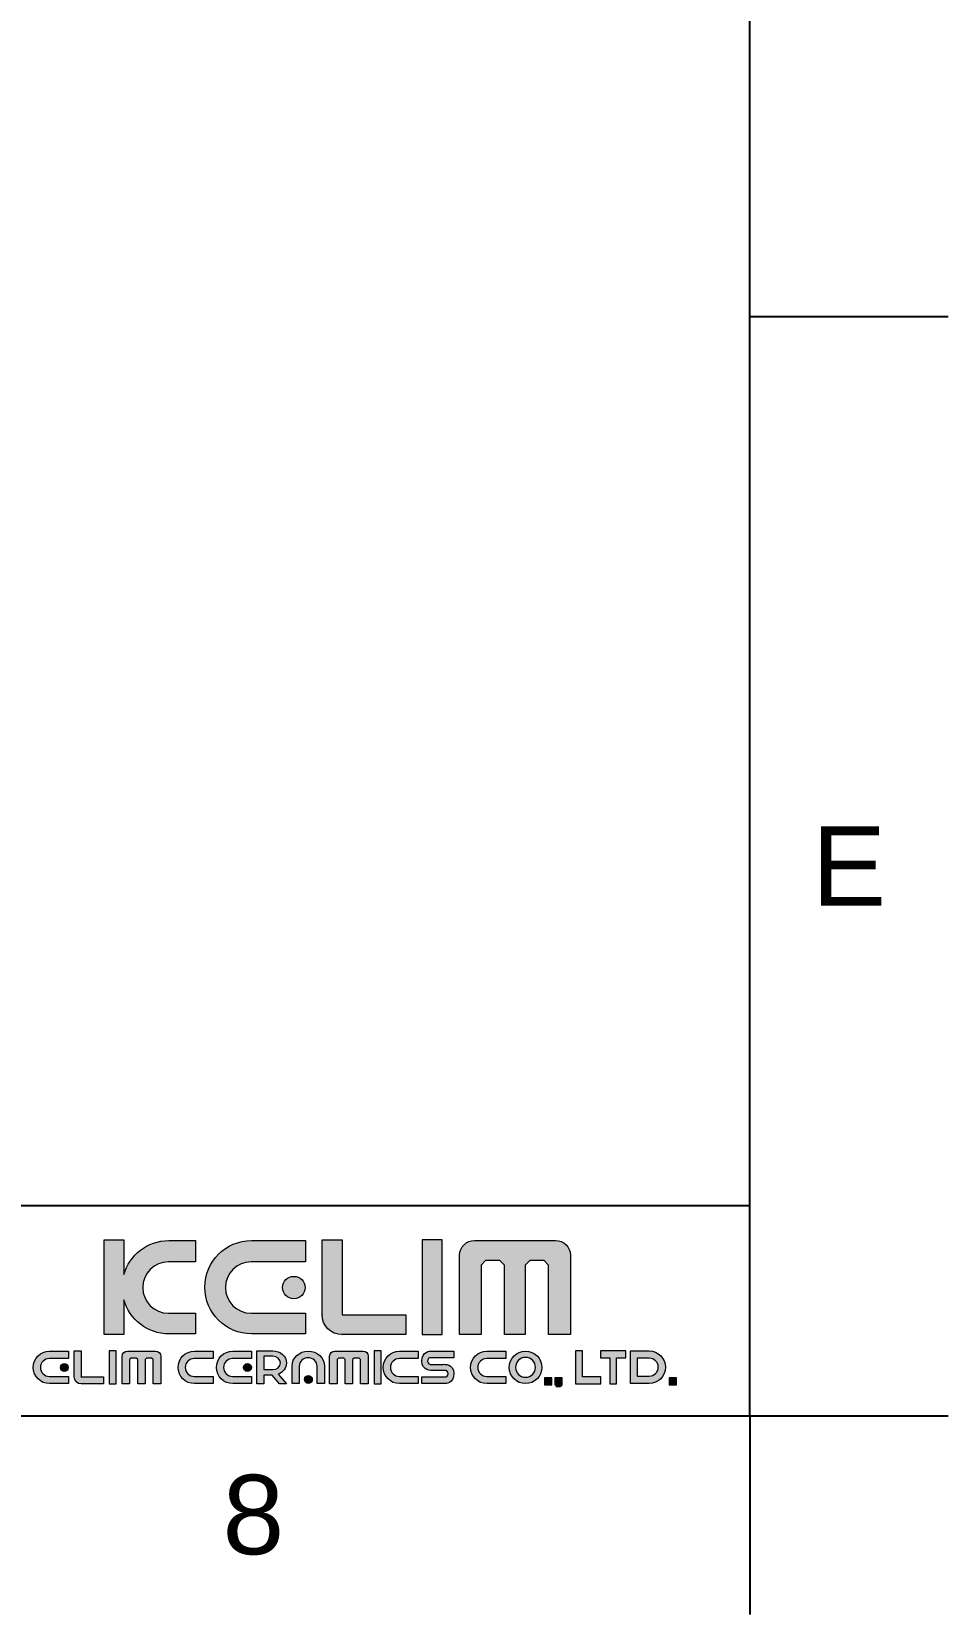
# Model space of a CAD drawing. Header units: millimetres. Extents: x 1475 to 2069, y -494 to -74.
# Drawn here: x 2003.3 to 2068.5, y -494.2 to -381.5 of the extents above; entities that cross this region are included whole.
import ezdxf

# ---------------------------------------------------------------- set-up
doc = ezdxf.new("R2010")
doc.units = ezdxf.units.MM
doc.header["$LTSCALE"] = 0.1
doc.layers.add('FORM', color=7, linetype='Continuous')
doc.layers.add('TEXT', color=2, linetype='Continuous')
doc.styles.get("Standard").update_dxf_attribs({"font": 'arial_0.ttf'})

msp = doc.modelspace()

# ---------------------------------------------------------------- hatches: boundary and pattern name
at = {"layer": 'TEXT'}
h = msp.add_hatch(color=2, dxfattribs=at)
h.dxf.hatch_style = 2
edge = h.paths.add_edge_path()
edge.add_spline(control_points=[(2014.9252, -472.7876), (2014.9252, -472.7876), (2012.9958, -472.7876), (2012.9958, -472.7876), (2011.9812, -472.7876), (2011.1642, -471.97), (2011.1642, -470.9585), (2011.1642, -469.9428), (2011.9812, -469.1254), (2012.9958, -469.1254), (2012.9958, -469.1254), (2014.9252, -469.1254), (2014.9252, -469.1254), (2014.9252, -469.1254), (2014.9252, -467.6118), (2014.9252, -467.6118), (2014.9252, -467.6118), (2013.0184, -467.6118), (2013.0184, -467.6118), (2011.492, -467.6118), (2010.2112, -468.6343), (2009.8203, -470.0337), (2009.8203, -470.0337), (2009.8203, -467.5642), (2009.8203, -467.5642), (2009.8203, -467.5642), (2008.4088, -467.5642), (2008.4088, -467.5642), (2008.4088, -467.5642), (2008.4088, -474.3019), (2008.4088, -474.3019), (2008.4088, -474.3019), (2009.8203, -474.3019), (2009.8203, -474.3019), (2009.8203, -474.3019), (2009.8203, -471.8301), (2009.8203, -471.8301), (2010.2112, -473.2283), (2011.492, -474.255), (2013.0184, -474.255), (2013.0184, -474.255), (2014.9252, -474.255), (2014.9252, -474.255), (2014.9252, -474.255), (2014.9252, -472.7876), (2014.9252, -472.7876)], knot_values=[0, 0, 0, 0, 1, 1, 1, 2, 2, 2, 3, 3, 3, 4, 4, 4, 5, 5, 5, 6, 6, 6, 7, 7, 7, 8, 8, 8, 9, 9, 9, 10, 10, 10, 11, 11, 11, 12, 12, 12, 13, 13, 13, 14, 14, 14, 15, 15, 15, 15], degree=3, periodic=0)
h = msp.add_hatch(color=256, dxfattribs=at)
h.dxf.hatch_style = 2
edge = h.paths.add_edge_path()
edge.add_spline(control_points=[(2018.9079, -474.255), (2018.9079, -474.255), (2022.7481, -474.255), (2022.7481, -474.255), (2022.7481, -474.255), (2022.7481, -472.7876), (2022.7481, -472.7876), (2022.7481, -472.7876), (2018.8837, -472.7876), (2018.8837, -472.7876), (2017.8708, -472.7876), (2017.0533, -471.97), (2017.0533, -470.9585), (2017.0533, -469.9428), (2017.8704, -469.1254), (2018.8837, -469.1254), (2018.8837, -469.1254), (2022.7481, -469.1254), (2022.7481, -469.1254), (2022.7481, -469.1254), (2022.7481, -467.6118), (2022.7481, -467.6118), (2022.7481, -467.6118), (2018.9079, -467.6118), (2018.9079, -467.6118), (2017.0715, -467.6118), (2015.5864, -469.0943), (2015.5864, -470.9326), (2015.5864, -472.7665), (2017.0715, -474.255), (2018.9079, -474.255)], knot_values=[0, 0, 0, 0, 1, 1, 1, 2, 2, 2, 3, 3, 3, 4, 4, 4, 5, 5, 5, 6, 6, 6, 7, 7, 7, 8, 8, 8, 9, 9, 9, 10, 10, 10, 10], degree=3, periodic=0)
h = msp.add_hatch(color=2, dxfattribs=at)
h.dxf.hatch_style = 2
edge = h.paths.add_edge_path()
edge.add_spline(control_points=[(2025.352, -474.3064), (2025.352, -474.3064), (2029.8916, -474.3064), (2029.8916, -474.3064), (2029.8916, -474.3064), (2029.8916, -472.8927), (2029.8916, -472.8927), (2029.8916, -472.8927), (2025.3622, -472.8927), (2025.3622, -472.8927), (2025.3622, -472.8927), (2025.3569, -472.9078), (2025.3569, -472.9078), (2025.3569, -472.9078), (2025.3569, -467.5642), (2025.3569, -467.5642), (2025.3569, -467.5642), (2023.9423, -467.5642), (2023.9423, -467.5642), (2023.9423, -467.5642), (2023.9423, -472.8927), (2023.9423, -472.8927), (2023.9423, -472.8927), (2023.9376, -472.8875), (2023.9376, -472.8875), (2023.9376, -473.6725), (2024.574, -474.3124), (2025.3622, -474.3124), (2025.3622, -474.3124), (2025.352, -474.3064), (2025.352, -474.3064)], knot_values=[0, 0, 0, 0, 1, 1, 1, 2, 2, 2, 3, 3, 3, 4, 4, 4, 5, 5, 5, 6, 6, 6, 7, 7, 7, 8, 8, 8, 9, 9, 9, 10, 10, 10, 10], degree=3, periodic=0)
h = msp.add_hatch(color=2, dxfattribs=at)
h.dxf.hatch_style = 2
h.paths.add_polyline_path([(2032.4817, -467.5642), (2031.0687, -467.5642), (2031.0687, -474.3019), (2032.4817, -474.3019)])
h = msp.add_hatch(color=2, dxfattribs=at)
h.dxf.hatch_style = 2
edge = h.paths.add_edge_path()
edge.add_spline(control_points=[(2040.5558, -467.5961), (2040.5558, -467.5961), (2034.8032, -467.5961), (2034.8032, -467.5961), (2034.2114, -467.5961), (2033.7323, -468.0721), (2033.7323, -468.6592), (2033.7323, -468.6592), (2033.7323, -474.2914), (2033.7323, -474.2914), (2033.7323, -474.2914), (2035.2608, -474.2914), (2035.2608, -474.2914), (2035.2608, -474.2914), (2035.2608, -469.3566), (2035.2608, -469.3566), (2035.2608, -469.3566), (2035.5786, -469.0362), (2035.5786, -469.0362), (2035.5786, -469.0362), (2036.6036, -469.0362), (2036.6036, -469.0362), (2036.6036, -469.0362), (2036.9229, -469.3566), (2036.9229, -469.3566), (2036.9229, -469.3566), (2036.9229, -474.2914), (2036.9229, -474.2914), (2036.9229, -474.2914), (2038.3993, -474.2914), (2038.3993, -474.2914), (2038.3993, -474.2914), (2038.3993, -469.3566), (2038.3993, -469.3566), (2038.3993, -469.3566), (2038.7222, -469.0362), (2038.7222, -469.0362), (2038.7222, -469.0362), (2039.7432, -469.0362), (2039.7432, -469.0362), (2039.7432, -469.0362), (2040.0611, -469.3566), (2040.0611, -469.3566), (2040.0611, -469.3566), (2040.0611, -474.2914), (2040.0611, -474.2914), (2040.0611, -474.2914), (2041.6265, -474.2914), (2041.6265, -474.2914), (2041.6265, -474.2914), (2041.6265, -468.6592), (2041.6265, -468.6592), (2041.6265, -468.0721), (2041.1453, -467.5961), (2040.5558, -467.5961)], knot_values=[0, 0, 0, 0, 1, 1, 1, 2, 2, 2, 3, 3, 3, 4, 4, 4, 5, 5, 5, 6, 6, 6, 7, 7, 7, 8, 8, 8, 9, 9, 9, 10, 10, 10, 11, 11, 11, 12, 12, 12, 13, 13, 13, 14, 14, 14, 15, 15, 15, 16, 16, 16, 17, 17, 17, 18, 18, 18, 18], degree=3, periodic=0)
h = msp.add_hatch(color=2, dxfattribs=at)
h.dxf.hatch_style = 2
edge = h.paths.add_edge_path()
edge.add_spline(control_points=[(2021.1293, -470.9585), (2021.1293, -471.3988), (2021.4854, -471.7615), (2021.9284, -471.7615), (2022.3702, -471.7615), (2022.7295, -471.3988), (2022.7295, -470.9585), (2022.7295, -470.5141), (2022.3702, -470.1581), (2021.9284, -470.1581), (2021.4854, -470.1581), (2021.1293, -470.5141), (2021.1293, -470.9585)], knot_values=[0, 0, 0, 0, 1, 1, 1, 2, 2, 2, 3, 3, 3, 4, 4, 4, 4], degree=3, periodic=0)
h = msp.add_hatch(color=2, dxfattribs=at)
h.dxf.hatch_style = 2
edge = h.paths.add_edge_path()
edge.add_spline(control_points=[(2003.3689, -476.6432), (2003.3689, -477.2825), (2003.887, -477.8018), (2004.5274, -477.8018), (2004.5274, -477.8018), (2005.867, -477.8018), (2005.867, -477.8018), (2005.867, -477.8018), (2005.867, -477.2906), (2005.867, -477.2906), (2005.867, -477.2906), (2004.5191, -477.2906), (2004.5191, -477.2906), (2004.1659, -477.2906), (2003.8804, -477.0051), (2003.8804, -476.6527), (2003.8804, -476.298), (2004.1655, -476.0133), (2004.5191, -476.0133), (2004.5191, -476.0133), (2005.867, -476.0133), (2005.867, -476.0133), (2005.867, -476.0133), (2005.867, -475.4846), (2005.867, -475.4846), (2005.867, -475.4846), (2004.5274, -475.4846), (2004.5274, -475.4846), (2003.887, -475.4846), (2003.3689, -476.0024), (2003.3689, -476.6432)], knot_values=[0, 0, 0, 0, 1, 1, 1, 2, 2, 2, 3, 3, 3, 4, 4, 4, 5, 5, 5, 6, 6, 6, 7, 7, 7, 8, 8, 8, 9, 9, 9, 10, 10, 10, 10], degree=3, periodic=0)
h = msp.add_hatch(color=2, dxfattribs=at)
h.dxf.hatch_style = 2
edge = h.paths.add_edge_path()
edge.add_spline(control_points=[(2006.7765, -477.332), (2006.7765, -477.332), (2006.7765, -475.4687), (2006.7765, -475.4687), (2006.7765, -475.4687), (2006.2834, -475.4687), (2006.2834, -475.4687), (2006.2834, -475.4687), (2006.2834, -477.3269), (2006.2834, -477.3269), (2006.2834, -477.3269), (2006.2813, -477.3247), (2006.2813, -477.3247), (2006.2813, -477.5993), (2006.5033, -477.8221), (2006.7785, -477.8221), (2006.7785, -477.8221), (2006.775, -477.8199), (2006.775, -477.8199), (2006.775, -477.8199), (2008.3581, -477.8199), (2008.3581, -477.8199), (2008.3581, -477.8199), (2008.3581, -477.3269), (2008.3581, -477.3269), (2008.3581, -477.3269), (2006.7785, -477.3269), (2006.7785, -477.3269), (2006.7785, -477.3269), (2006.7765, -477.332), (2006.7765, -477.332)], knot_values=[0, 0, 0, 0, 1, 1, 1, 2, 2, 2, 3, 3, 3, 4, 4, 4, 5, 5, 5, 6, 6, 6, 7, 7, 7, 8, 8, 8, 9, 9, 9, 10, 10, 10, 10], degree=3, periodic=0)
h = msp.add_hatch(color=2, dxfattribs=at)
h.dxf.hatch_style = 2
h.paths.add_polyline_path([(2008.7687, -477.8185), (2009.2616, -477.8185), (2009.2616, -475.4687), (2008.7687, -475.4687)])
h = msp.add_hatch(color=2, dxfattribs=at)
h.dxf.hatch_style = 2
edge = h.paths.add_edge_path()
edge.add_spline(control_points=[(2012.0777, -475.4795), (2012.0777, -475.4795), (2010.0711, -475.4795), (2010.0711, -475.4795), (2009.8647, -475.4795), (2009.6979, -475.6456), (2009.6979, -475.8502), (2009.6979, -475.8502), (2009.6979, -477.8148), (2009.6979, -477.8148), (2009.6979, -477.8148), (2010.2309, -477.8148), (2010.2309, -477.8148), (2010.2309, -477.8148), (2010.2309, -476.0934), (2010.2309, -476.0934), (2010.2309, -476.0934), (2010.3416, -475.982), (2010.3416, -475.982), (2010.3416, -475.982), (2010.6992, -475.982), (2010.6992, -475.982), (2010.6992, -475.982), (2010.8105, -476.0934), (2010.8105, -476.0934), (2010.8105, -476.0934), (2010.8105, -477.8148), (2010.8105, -477.8148), (2010.8105, -477.8148), (2011.3254, -477.8148), (2011.3254, -477.8148), (2011.3254, -477.8148), (2011.3254, -476.0934), (2011.3254, -476.0934), (2011.3254, -476.0934), (2011.4382, -475.982), (2011.4382, -475.982), (2011.4382, -475.982), (2011.7939, -475.982), (2011.7939, -475.982), (2011.7939, -475.982), (2011.905, -476.0934), (2011.905, -476.0934), (2011.905, -476.0934), (2011.905, -477.8148), (2011.905, -477.8148), (2011.905, -477.8148), (2012.4512, -477.8148), (2012.4512, -477.8148), (2012.4512, -477.8148), (2012.4512, -475.8502), (2012.4512, -475.8502), (2012.4512, -475.6456), (2012.2828, -475.4795), (2012.0777, -475.4795)], knot_values=[0, 0, 0, 0, 1, 1, 1, 2, 2, 2, 3, 3, 3, 4, 4, 4, 5, 5, 5, 6, 6, 6, 7, 7, 7, 8, 8, 8, 9, 9, 9, 10, 10, 10, 11, 11, 11, 12, 12, 12, 13, 13, 13, 14, 14, 14, 15, 15, 15, 16, 16, 16, 17, 17, 17, 18, 18, 18, 18], degree=3, periodic=0)
h = msp.add_hatch(color=2, dxfattribs=at)
h.dxf.hatch_style = 2
edge = h.paths.add_edge_path()
edge.add_spline(control_points=[(2013.6825, -476.6432), (2013.6825, -477.2825), (2014.2004, -477.8018), (2014.841, -477.8018), (2014.841, -477.8018), (2016.1802, -477.8018), (2016.1802, -477.8018), (2016.1802, -477.8018), (2016.1802, -477.2906), (2016.1802, -477.2906), (2016.1802, -477.2906), (2014.8324, -477.2906), (2014.8324, -477.2906), (2014.4792, -477.2906), (2014.194, -477.0051), (2014.194, -476.6527), (2014.194, -476.298), (2014.4792, -476.0133), (2014.8324, -476.0133), (2014.8324, -476.0133), (2016.1802, -476.0133), (2016.1802, -476.0133), (2016.1802, -476.0133), (2016.1802, -475.4846), (2016.1802, -475.4846), (2016.1802, -475.4846), (2014.841, -475.4846), (2014.841, -475.4846), (2014.2004, -475.4846), (2013.6825, -476.0024), (2013.6825, -476.6432)], knot_values=[0, 0, 0, 0, 1, 1, 1, 2, 2, 2, 3, 3, 3, 4, 4, 4, 5, 5, 5, 6, 6, 6, 7, 7, 7, 8, 8, 8, 9, 9, 9, 10, 10, 10, 10], degree=3, periodic=0)
h = msp.add_hatch(color=2, dxfattribs=at)
h.dxf.hatch_style = 2
edge = h.paths.add_edge_path()
edge.add_spline(control_points=[(2016.4112, -476.6432), (2016.4112, -477.2825), (2016.9288, -477.8018), (2017.5696, -477.8018), (2017.5696, -477.8018), (2018.9087, -477.8018), (2018.9087, -477.8018), (2018.9087, -477.8018), (2018.9087, -477.2906), (2018.9087, -477.2906), (2018.9087, -477.2906), (2017.5609, -477.2906), (2017.5609, -477.2906), (2017.2077, -477.2906), (2016.9226, -477.0051), (2016.9226, -476.6527), (2016.9226, -476.298), (2017.2077, -476.0133), (2017.5609, -476.0133), (2017.5609, -476.0133), (2018.9087, -476.0133), (2018.9087, -476.0133), (2018.9087, -476.0133), (2018.9087, -475.4846), (2018.9087, -475.4846), (2018.9087, -475.4846), (2017.5696, -475.4846), (2017.5696, -475.4846), (2016.9288, -475.4846), (2016.4112, -476.0024), (2016.4112, -476.6432)], knot_values=[0, 0, 0, 0, 1, 1, 1, 2, 2, 2, 3, 3, 3, 4, 4, 4, 5, 5, 5, 6, 6, 6, 7, 7, 7, 8, 8, 8, 9, 9, 9, 10, 10, 10, 10], degree=3, periodic=0)
h = msp.add_hatch(color=2, dxfattribs=at)
h.dxf.hatch_style = 2
edge = h.paths.add_edge_path()
edge.add_spline(control_points=[(2021.398, -476.3344), (2021.398, -475.8567), (2020.9599, -475.4687), (2020.4189, -475.4687), (2020.4189, -475.4687), (2019.7795, -475.4687), (2019.7795, -475.4687), (2019.7795, -475.4687), (2019.287, -475.4687), (2019.287, -475.4687), (2019.287, -475.4687), (2019.287, -475.8509), (2019.287, -475.8509), (2019.287, -475.8509), (2019.287, -476.8056), (2019.287, -476.8056), (2019.287, -476.8056), (2019.287, -477.2002), (2019.287, -477.2002), (2019.287, -477.2002), (2019.287, -477.8185), (2019.287, -477.8185), (2019.287, -477.8185), (2019.7795, -477.8185), (2019.7795, -477.8185), (2019.7795, -477.8185), (2019.7795, -477.2002), (2019.7795, -477.2002), (2019.7795, -477.2002), (2020.3794, -477.2002), (2020.3794, -477.2002), (2020.3794, -477.2002), (2020.9036, -477.8185), (2020.9036, -477.8185), (2020.9036, -477.8185), (2021.3962, -477.8185), (2021.3962, -477.8185), (2021.3962, -477.8185), (2020.8108, -477.1278), (2020.8108, -477.1278), (2021.1565, -476.9943), (2021.398, -476.69), (2021.398, -476.3344)], knot_values=[0, 0, 0, 0, 1, 1, 1, 2, 2, 2, 3, 3, 3, 4, 4, 4, 5, 5, 5, 6, 6, 6, 7, 7, 7, 8, 8, 8, 9, 9, 9, 10, 10, 10, 11, 11, 11, 12, 12, 12, 13, 13, 13, 14, 14, 14, 14], degree=3, periodic=0)
edge = h.paths.add_edge_path()
edge.add_spline(control_points=[(2020.4264, -476.8056), (2020.4264, -476.8056), (2019.7795, -476.8056), (2019.7795, -476.8056), (2019.7795, -476.8056), (2019.7795, -475.8509), (2019.7795, -475.8509), (2019.7795, -475.8509), (2020.4264, -475.8509), (2020.4264, -475.8509), (2020.7247, -475.8509), (2020.9655, -476.0643), (2020.9655, -476.3279), (2020.9655, -476.5922), (2020.7247, -476.8056), (2020.4264, -476.8056)], knot_values=[0, 0, 0, 0, 1, 1, 1, 2, 2, 2, 3, 3, 3, 4, 4, 4, 5, 5, 5, 5], degree=3, periodic=0)
h = msp.add_hatch(color=2, dxfattribs=at)
h.dxf.hatch_style = 2
edge = h.paths.add_edge_path()
edge.add_spline(control_points=[(2022.953, -475.4846), (2022.3137, -475.4846), (2021.7946, -475.9652), (2021.7946, -476.5594), (2021.7946, -476.5594), (2021.7946, -477.8018), (2021.7946, -477.8018), (2021.7946, -477.8018), (2022.3056, -477.8018), (2022.3056, -477.8018), (2022.3056, -477.8018), (2022.3056, -476.5515), (2022.3056, -476.5515), (2022.3056, -476.2245), (2022.5911, -475.9594), (2022.9439, -475.9594), (2023.2982, -475.9594), (2023.5833, -476.2238), (2023.5833, -476.5515), (2023.5833, -476.5515), (2023.5833, -477.8018), (2023.5833, -477.8018), (2023.5833, -477.8018), (2024.1117, -477.8018), (2024.1117, -477.8018), (2024.1117, -477.8018), (2024.1117, -476.5594), (2024.1117, -476.5594), (2024.1117, -475.9652), (2023.5942, -475.4846), (2022.953, -475.4846)], knot_values=[0, 0, 0, 0, 1, 1, 1, 2, 2, 2, 3, 3, 3, 4, 4, 4, 5, 5, 5, 6, 6, 6, 7, 7, 7, 8, 8, 8, 9, 9, 9, 10, 10, 10, 10], degree=3, periodic=0)
h = msp.add_hatch(color=2, dxfattribs=at)
h.dxf.hatch_style = 2
edge = h.paths.add_edge_path()
edge.add_spline(control_points=[(2026.852, -475.4795), (2026.852, -475.4795), (2024.8456, -475.4795), (2024.8456, -475.4795), (2024.6396, -475.4795), (2024.4724, -475.6456), (2024.4724, -475.8502), (2024.4724, -475.8502), (2024.4724, -477.8148), (2024.4724, -477.8148), (2024.4724, -477.8148), (2025.0055, -477.8148), (2025.0055, -477.8148), (2025.0055, -477.8148), (2025.0055, -476.0934), (2025.0055, -476.0934), (2025.0055, -476.0934), (2025.1165, -475.982), (2025.1165, -475.982), (2025.1165, -475.982), (2025.474, -475.982), (2025.474, -475.982), (2025.474, -475.982), (2025.5851, -476.0934), (2025.5851, -476.0934), (2025.5851, -476.0934), (2025.5851, -477.8148), (2025.5851, -477.8148), (2025.5851, -477.8148), (2026.1003, -477.8148), (2026.1003, -477.8148), (2026.1003, -477.8148), (2026.1003, -476.0934), (2026.1003, -476.0934), (2026.1003, -476.0934), (2026.2128, -475.982), (2026.2128, -475.982), (2026.2128, -475.982), (2026.5684, -475.982), (2026.5684, -475.982), (2026.5684, -475.982), (2026.6795, -476.0934), (2026.6795, -476.0934), (2026.6795, -476.0934), (2026.6795, -477.8148), (2026.6795, -477.8148), (2026.6795, -477.8148), (2027.2256, -477.8148), (2027.2256, -477.8148), (2027.2256, -477.8148), (2027.2256, -475.8502), (2027.2256, -475.8502), (2027.2256, -475.6456), (2027.0578, -475.4795), (2026.852, -475.4795)], knot_values=[0, 0, 0, 0, 1, 1, 1, 2, 2, 2, 3, 3, 3, 4, 4, 4, 5, 5, 5, 6, 6, 6, 7, 7, 7, 8, 8, 8, 9, 9, 9, 10, 10, 10, 11, 11, 11, 12, 12, 12, 13, 13, 13, 14, 14, 14, 15, 15, 15, 16, 16, 16, 17, 17, 17, 18, 18, 18, 18], degree=3, periodic=0)
h = msp.add_hatch(color=2, dxfattribs=at)
h.dxf.hatch_style = 2
h.paths.add_polyline_path([(2027.6564, -477.8185), (2028.1493, -477.8185), (2028.1493, -475.4687), (2027.6564, -475.4687)])
h = msp.add_hatch(color=2, dxfattribs=at)
h.dxf.hatch_style = 2
edge = h.paths.add_edge_path()
edge.add_spline(control_points=[(2028.2936, -476.6432), (2028.2936, -477.2825), (2028.8113, -477.8018), (2029.4521, -477.8018), (2029.4521, -477.8018), (2030.7913, -477.8018), (2030.7913, -477.8018), (2030.7913, -477.8018), (2030.7913, -477.2906), (2030.7913, -477.2906), (2030.7913, -477.2906), (2029.4434, -477.2906), (2029.4434, -477.2906), (2029.0902, -477.2906), (2028.8051, -477.0051), (2028.8051, -476.6527), (2028.8051, -476.298), (2029.0902, -476.0133), (2029.4434, -476.0133), (2029.4434, -476.0133), (2030.7913, -476.0133), (2030.7913, -476.0133), (2030.7913, -476.0133), (2030.7913, -475.4846), (2030.7913, -475.4846), (2030.7913, -475.4846), (2029.4521, -475.4846), (2029.4521, -475.4846), (2028.8113, -475.4846), (2028.2936, -476.0024), (2028.2936, -476.6432)], knot_values=[0, 0, 0, 0, 1, 1, 1, 2, 2, 2, 3, 3, 3, 4, 4, 4, 5, 5, 5, 6, 6, 6, 7, 7, 7, 8, 8, 8, 9, 9, 9, 10, 10, 10, 10], degree=3, periodic=0)
h = msp.add_hatch(color=2, dxfattribs=at)
h.dxf.hatch_style = 2
edge = h.paths.add_edge_path()
edge.add_spline(control_points=[(2031.0392, -476.2012), (2031.0392, -476.9184), (2031.7691, -476.8573), (2031.7691, -476.8573), (2031.7691, -476.8573), (2031.7873, -476.8573), (2031.7873, -476.8573), (2031.7873, -476.8573), (2032.5738, -476.8573), (2032.5738, -476.8573), (2032.5738, -476.8573), (2032.715, -476.8573), (2032.715, -476.8573), (2032.715, -476.8573), (2032.9059, -476.8879), (2032.9059, -477.0721), (2032.9059, -477.2563), (2032.782, -477.3269), (2032.7143, -477.3269), (2032.7143, -477.3269), (2031.0392, -477.3269), (2031.0392, -477.3269), (2031.0392, -477.3269), (2031.0392, -477.801), (2031.0392, -477.801), (2031.0392, -477.801), (2032.7039, -477.801), (2032.7039, -477.801), (2032.7039, -477.801), (2033.3225, -477.8018), (2033.3225, -477.0845), (2033.3225, -476.3665), (2032.5925, -476.4284), (2032.5925, -476.4284), (2032.5925, -476.4284), (2032.5738, -476.4284), (2032.5738, -476.4284), (2032.5738, -476.4284), (2031.7873, -476.4284), (2031.7873, -476.4284), (2031.7873, -476.4284), (2031.6461, -476.4284), (2031.6461, -476.4284), (2031.6461, -476.4284), (2031.4552, -476.3978), (2031.4552, -476.2136), (2031.4552, -476.0301), (2031.5798, -475.9594), (2031.6469, -475.9594), (2031.6469, -475.9594), (2033.3225, -475.9594), (2033.3225, -475.9594), (2033.3225, -475.9594), (2033.3225, -475.4846), (2033.3225, -475.4846), (2033.3225, -475.4846), (2031.6578, -475.4846), (2031.6578, -475.4846), (2031.6578, -475.4846), (2031.0392, -475.4839), (2031.0392, -476.2012)], knot_values=[0, 0, 0, 0, 1, 1, 1, 2, 2, 2, 3, 3, 3, 4, 4, 4, 5, 5, 5, 6, 6, 6, 7, 7, 7, 8, 8, 8, 9, 9, 9, 10, 10, 10, 11, 11, 11, 12, 12, 12, 13, 13, 13, 14, 14, 14, 15, 15, 15, 16, 16, 16, 17, 17, 17, 18, 18, 18, 19, 19, 19, 20, 20, 20, 20], degree=3, periodic=0)
h = msp.add_hatch(color=2, dxfattribs=at)
h.dxf.hatch_style = 2
edge = h.paths.add_edge_path()
edge.add_spline(control_points=[(2034.5145, -476.6432), (2034.5145, -477.2825), (2035.0321, -477.8018), (2035.673, -477.8018), (2035.673, -477.8018), (2037.012, -477.8018), (2037.012, -477.8018), (2037.012, -477.8018), (2037.012, -477.2906), (2037.012, -477.2906), (2037.012, -477.2906), (2035.6643, -477.2906), (2035.6643, -477.2906), (2035.3111, -477.2906), (2035.026, -477.0051), (2035.026, -476.6527), (2035.026, -476.298), (2035.3111, -476.0133), (2035.6643, -476.0133), (2035.6643, -476.0133), (2037.012, -476.0133), (2037.012, -476.0133), (2037.012, -476.0133), (2037.012, -475.4846), (2037.012, -475.4846), (2037.012, -475.4846), (2035.673, -475.4846), (2035.673, -475.4846), (2035.0321, -475.4846), (2034.5145, -476.0024), (2034.5145, -476.6432)], knot_values=[0, 0, 0, 0, 1, 1, 1, 2, 2, 2, 3, 3, 3, 4, 4, 4, 5, 5, 5, 6, 6, 6, 7, 7, 7, 8, 8, 8, 9, 9, 9, 10, 10, 10, 10], degree=3, periodic=0)
h = msp.add_hatch(color=2, dxfattribs=at)
h.dxf.hatch_style = 2
edge = h.paths.add_edge_path()
edge.add_spline(control_points=[(2038.4262, -475.4846), (2037.7862, -475.4846), (2037.2677, -476.0031), (2037.2677, -476.6432), (2037.2677, -477.2825), (2037.7862, -477.801), (2038.4262, -477.801), (2039.066, -477.801), (2039.5844, -477.2825), (2039.5844, -476.6432), (2039.5844, -476.0031), (2039.066, -475.4846), (2038.4262, -475.4846)], knot_values=[0, 0, 0, 0, 1, 1, 1, 2, 2, 2, 3, 3, 3, 4, 4, 4, 4], degree=3, periodic=0)
edge = h.paths.add_edge_path()
edge.add_spline(control_points=[(2038.4262, -477.3509), (2038.0352, -477.3509), (2037.7181, -477.0335), (2037.7181, -476.6432), (2037.7181, -476.2514), (2038.0352, -475.9346), (2038.4262, -475.9346), (2038.8173, -475.9346), (2039.1341, -476.2514), (2039.1341, -476.6432), (2039.1341, -477.0335), (2038.8173, -477.3509), (2038.4262, -477.3509)], knot_values=[0, 0, 0, 0, 1, 1, 1, 2, 2, 2, 3, 3, 3, 4, 4, 4, 4], degree=3, periodic=0)
h = msp.add_hatch(color=2, dxfattribs=at)
h.dxf.hatch_style = 2
h.paths.add_polyline_path([(2042.4739, -475.4687), (2041.981, -475.4687), (2041.981, -477.3255), (2041.981, -477.8185), (2042.4739, -477.8185), (2043.7989, -477.8185), (2043.7989, -477.3255), (2042.4739, -477.3255)])
h = msp.add_hatch(color=2, dxfattribs=at)
h.dxf.hatch_style = 2
h.paths.add_polyline_path([(2044.42, -475.4687), (2043.7574, -475.4687), (2043.7574, -475.9617), (2044.42, -475.9617), (2044.42, -477.8185), (2044.9129, -477.8185), (2044.9129, -475.9617), (2045.5752, -475.9617), (2045.5752, -475.4687), (2044.9129, -475.4687)])
h = msp.add_hatch(color=2, dxfattribs=at)
h.dxf.hatch_style = 2
edge = h.paths.add_edge_path()
edge.add_spline(control_points=[(2047.2312, -475.4767), (2047.2312, -475.4767), (2045.8918, -475.4767), (2045.8918, -475.4767), (2045.8918, -475.4767), (2045.8918, -477.7938), (2045.8918, -477.7938), (2045.8918, -477.7938), (2047.2312, -477.7938), (2047.2312, -477.7938), (2047.8718, -477.7938), (2048.3897, -477.276), (2048.3897, -476.6352), (2048.3897, -475.9958), (2047.8718, -475.4767), (2047.2312, -475.4767)], knot_values=[0, 0, 0, 0, 1, 1, 1, 2, 2, 2, 3, 3, 3, 4, 4, 4, 5, 5, 5, 5], degree=3, periodic=0)
edge = h.paths.add_edge_path()
edge.add_spline(control_points=[(2047.2394, -477.2651), (2047.2394, -477.2651), (2046.3849, -477.2651), (2046.3849, -477.2651), (2046.3849, -477.2651), (2046.3849, -475.9885), (2046.3849, -475.9885), (2046.3849, -475.9885), (2047.2394, -475.9885), (2047.2394, -475.9885), (2047.593, -475.9885), (2047.878, -476.2733), (2047.878, -476.6264), (2047.878, -476.9804), (2047.593, -477.2651), (2047.2394, -477.2651)], knot_values=[0, 0, 0, 0, 1, 1, 1, 2, 2, 2, 3, 3, 3, 4, 4, 4, 5, 5, 5, 5], degree=3, periodic=0)
h = msp.add_hatch(color=2, dxfattribs=at)
h.dxf.hatch_style = 2
edge = h.paths.add_edge_path()
edge.add_spline(control_points=[(2005.3023, -476.6527), (2005.3023, -476.8063), (2005.4264, -476.9323), (2005.5808, -476.9323), (2005.7352, -476.9323), (2005.8604, -476.8063), (2005.8604, -476.6527), (2005.8604, -476.4976), (2005.7352, -476.3731), (2005.5808, -476.3731), (2005.4264, -476.3731), (2005.3023, -476.4976), (2005.3023, -476.6527)], knot_values=[0, 0, 0, 0, 1, 1, 1, 2, 2, 2, 3, 3, 3, 4, 4, 4, 4], degree=3, periodic=0)
h = msp.add_hatch(color=2, dxfattribs=at)
h.dxf.hatch_style = 2
edge = h.paths.add_edge_path()
edge.add_spline(control_points=[(2018.3444, -476.6527), (2018.3444, -476.8063), (2018.4682, -476.9323), (2018.6229, -476.9323), (2018.777, -476.9323), (2018.9021, -476.8063), (2018.9021, -476.6527), (2018.9021, -476.4976), (2018.777, -476.3731), (2018.6229, -476.3731), (2018.4682, -476.3731), (2018.3444, -476.4976), (2018.3444, -476.6527)], knot_values=[0, 0, 0, 0, 1, 1, 1, 2, 2, 2, 3, 3, 3, 4, 4, 4, 4], degree=3, periodic=0)
h = msp.add_hatch(color=2, dxfattribs=at)
h.dxf.hatch_style = 2
edge = h.paths.add_edge_path()
edge.add_spline(control_points=[(2022.9611, -477.2257), (2022.8067, -477.2257), (2022.6826, -477.3503), (2022.6826, -477.5054), (2022.6826, -477.6583), (2022.8067, -477.785), (2022.9611, -477.785), (2023.1155, -477.785), (2023.2406, -477.6583), (2023.2406, -477.5054), (2023.2406, -477.3503), (2023.1155, -477.2257), (2022.9611, -477.2257)], knot_values=[0, 0, 0, 0, 1, 1, 1, 2, 2, 2, 3, 3, 3, 4, 4, 4, 4], degree=3, periodic=0)
h = msp.add_hatch(color=2, dxfattribs=at)
h.dxf.hatch_style = 2
h.paths.add_polyline_path([(2039.7767, -477.892), (2040.2882, -477.892), (2040.2882, -477.3801), (2039.7767, -477.3801)])
h = msp.add_hatch(color=2, dxfattribs=at)
h.dxf.hatch_style = 2
h.paths.add_polyline_path([(2040.5234, -477.892), (2040.7281, -477.892), (2040.5849, -478.0151), (2040.8919, -478.0151), (2041.0354, -477.892), (2041.0354, -477.3801), (2040.5234, -477.3801)])
h = msp.add_hatch(color=2, dxfattribs=at)
h.dxf.hatch_style = 2
h.paths.add_polyline_path([(2048.658, -477.892), (2049.1695, -477.892), (2049.1695, -477.3801), (2048.658, -477.3801)])

# ---------------------------------------------------------------- linework, layer by layer
for p, q in [((2054.396, -480.0997), (2054.396, -88.3825)), ((2054.396, -401.7562), (2068.5374, -401.7562)), ((1488.7394, -480.0997), (2054.396, -480.0997)), ((2054.396, -480.0997), (2068.5374, -480.0997)), ((2054.396, -480.0997), (2054.396, -494.2411))]:
    msp.add_line(p, q)
msp.add_point((2054.396, -401.7562))
at = {"layer": 'FORM'}
msp.add_line((1783.896, -465.0997), (2054.396, -465.0997), dxfattribs=at)
at = {"layer": 'TEXT', "lineweight": 0}
for points in [[(2032.4817, -467.5642), (2031.0687, -467.5642), (2031.0687, -474.3019), (2032.4817, -474.3019), (2032.4817, -467.5642)], [(2008.7687, -477.8185), (2009.2616, -477.8185), (2009.2616, -475.4687), (2008.7687, -475.4687), (2008.7687, -477.8185)], [(2027.6564, -477.8185), (2028.1493, -477.8185), (2028.1493, -475.4687), (2027.6564, -475.4687), (2027.6564, -477.8185)], [(2042.4739, -475.4687), (2041.981, -475.4687), (2041.981, -477.3255), (2041.981, -477.8185), (2042.4739, -477.8185), (2043.7989, -477.8185), (2043.7989, -477.3255), (2042.4739, -477.3255), (2042.4739, -475.4687)], [(2044.42, -475.4687), (2043.7574, -475.4687), (2043.7574, -475.9617), (2044.42, -475.9617), (2044.42, -477.8185), (2044.9129, -477.8185), (2044.9129, -475.9617), (2045.5752, -475.9617), (2045.5752, -475.4687), (2044.9129, -475.4687), (2044.42, -475.4687)], [(2039.7767, -477.892), (2040.2882, -477.892), (2040.2882, -477.3801), (2039.7767, -477.3801), (2039.7767, -477.892)], [(2040.5234, -477.892), (2040.7281, -477.892), (2040.5849, -478.0151), (2040.8919, -478.0151), (2041.0354, -477.892), (2041.0354, -477.3801), (2040.5234, -477.3801), (2040.5234, -477.892)], [(2048.658, -477.892), (2049.1695, -477.892), (2049.1695, -477.3801), (2048.658, -477.3801), (2048.658, -477.892)]]:
    msp.add_lwpolyline(points, dxfattribs=at)
for points, knots in [([(2014.9252, -472.7876), (2014.9252, -472.7876), (2012.9958, -472.7876), (2012.9958, -472.7876), (2011.9812, -472.7876), (2011.1642, -471.97), (2011.1642, -470.9585), (2011.1642, -469.9428), (2011.9812, -469.1254), (2012.9958, -469.1254), (2012.9958, -469.1254), (2014.9252, -469.1254), (2014.9252, -469.1254), (2014.9252, -469.1254), (2014.9252, -467.6118), (2014.9252, -467.6118), (2014.9252, -467.6118), (2013.0184, -467.6118), (2013.0184, -467.6118), (2011.492, -467.6118), (2010.2112, -468.6343), (2009.8203, -470.0337), (2009.8203, -470.0337), (2009.8203, -467.5642), (2009.8203, -467.5642), (2009.8203, -467.5642), (2008.4088, -467.5642), (2008.4088, -467.5642), (2008.4088, -467.5642), (2008.4088, -474.3019), (2008.4088, -474.3019), (2008.4088, -474.3019), (2009.8203, -474.3019), (2009.8203, -474.3019), (2009.8203, -474.3019), (2009.8203, -471.8301), (2009.8203, -471.8301), (2010.2112, -473.2283), (2011.492, -474.255), (2013.0184, -474.255), (2013.0184, -474.255), (2014.9252, -474.255), (2014.9252, -474.255), (2014.9252, -474.255), (2014.9252, -472.7876), (2014.9252, -472.7876)], [0, 0, 0, 0, 1, 1, 1, 2, 2, 2, 3, 3, 3, 4, 4, 4, 5, 5, 5, 6, 6, 6, 7, 7, 7, 8, 8, 8, 9, 9, 9, 10, 10, 10, 11, 11, 11, 12, 12, 12, 13, 13, 13, 14, 14, 14, 15, 15, 15, 15]), ([(2018.9079, -474.255), (2018.9079, -474.255), (2022.7481, -474.255), (2022.7481, -474.255), (2022.7481, -474.255), (2022.7481, -472.7876), (2022.7481, -472.7876), (2022.7481, -472.7876), (2018.8837, -472.7876), (2018.8837, -472.7876), (2017.8708, -472.7876), (2017.0533, -471.97), (2017.0533, -470.9585), (2017.0533, -469.9428), (2017.8704, -469.1254), (2018.8837, -469.1254), (2018.8837, -469.1254), (2022.7481, -469.1254), (2022.7481, -469.1254), (2022.7481, -469.1254), (2022.7481, -467.6118), (2022.7481, -467.6118), (2022.7481, -467.6118), (2018.9079, -467.6118), (2018.9079, -467.6118), (2017.0715, -467.6118), (2015.5864, -469.0943), (2015.5864, -470.9326), (2015.5864, -472.7665), (2017.0715, -474.255), (2018.9079, -474.255)], [0, 0, 0, 0, 1, 1, 1, 2, 2, 2, 3, 3, 3, 4, 4, 4, 5, 5, 5, 6, 6, 6, 7, 7, 7, 8, 8, 8, 9, 9, 9, 10, 10, 10, 10]), ([(2025.352, -474.3064), (2025.352, -474.3064), (2029.8916, -474.3064), (2029.8916, -474.3064), (2029.8916, -474.3064), (2029.8916, -472.8927), (2029.8916, -472.8927), (2029.8916, -472.8927), (2025.3622, -472.8927), (2025.3622, -472.8927), (2025.3622, -472.8927), (2025.3569, -472.9078), (2025.3569, -472.9078), (2025.3569, -472.9078), (2025.3569, -467.5642), (2025.3569, -467.5642), (2025.3569, -467.5642), (2023.9423, -467.5642), (2023.9423, -467.5642), (2023.9423, -467.5642), (2023.9423, -472.8927), (2023.9423, -472.8927), (2023.9423, -472.8927), (2023.9376, -472.8875), (2023.9376, -472.8875), (2023.9376, -473.6725), (2024.574, -474.3124), (2025.3622, -474.3124), (2025.3622, -474.3124), (2025.352, -474.3064), (2025.352, -474.3064)], [0, 0, 0, 0, 1, 1, 1, 2, 2, 2, 3, 3, 3, 4, 4, 4, 5, 5, 5, 6, 6, 6, 7, 7, 7, 8, 8, 8, 9, 9, 9, 10, 10, 10, 10]), ([(2040.5558, -467.5961), (2040.5558, -467.5961), (2034.8032, -467.5961), (2034.8032, -467.5961), (2034.2114, -467.5961), (2033.7323, -468.0721), (2033.7323, -468.6592), (2033.7323, -468.6592), (2033.7323, -474.2914), (2033.7323, -474.2914), (2033.7323, -474.2914), (2035.2608, -474.2914), (2035.2608, -474.2914), (2035.2608, -474.2914), (2035.2608, -469.3566), (2035.2608, -469.3566), (2035.2608, -469.3566), (2035.5786, -469.0362), (2035.5786, -469.0362), (2035.5786, -469.0362), (2036.6036, -469.0362), (2036.6036, -469.0362), (2036.6036, -469.0362), (2036.9229, -469.3566), (2036.9229, -469.3566), (2036.9229, -469.3566), (2036.9229, -474.2914), (2036.9229, -474.2914), (2036.9229, -474.2914), (2038.3993, -474.2914), (2038.3993, -474.2914), (2038.3993, -474.2914), (2038.3993, -469.3566), (2038.3993, -469.3566), (2038.3993, -469.3566), (2038.7222, -469.0362), (2038.7222, -469.0362), (2038.7222, -469.0362), (2039.7432, -469.0362), (2039.7432, -469.0362), (2039.7432, -469.0362), (2040.0611, -469.3566), (2040.0611, -469.3566), (2040.0611, -469.3566), (2040.0611, -474.2914), (2040.0611, -474.2914), (2040.0611, -474.2914), (2041.6265, -474.2914), (2041.6265, -474.2914), (2041.6265, -474.2914), (2041.6265, -468.6592), (2041.6265, -468.6592), (2041.6265, -468.0721), (2041.1453, -467.5961), (2040.5558, -467.5961)], [0, 0, 0, 0, 1, 1, 1, 2, 2, 2, 3, 3, 3, 4, 4, 4, 5, 5, 5, 6, 6, 6, 7, 7, 7, 8, 8, 8, 9, 9, 9, 10, 10, 10, 11, 11, 11, 12, 12, 12, 13, 13, 13, 14, 14, 14, 15, 15, 15, 16, 16, 16, 17, 17, 17, 18, 18, 18, 18]), ([(2021.1293, -470.9585), (2021.1293, -471.3988), (2021.4854, -471.7615), (2021.9284, -471.7615), (2022.3702, -471.7615), (2022.7295, -471.3988), (2022.7295, -470.9585), (2022.7295, -470.5141), (2022.3702, -470.1581), (2021.9284, -470.1581), (2021.4854, -470.1581), (2021.1293, -470.5141), (2021.1293, -470.9585)], [0, 0, 0, 0, 1, 1, 1, 2, 2, 2, 3, 3, 3, 4, 4, 4, 4]), ([(2003.3689, -476.6432), (2003.3689, -477.2825), (2003.887, -477.8018), (2004.5274, -477.8018), (2004.5274, -477.8018), (2005.867, -477.8018), (2005.867, -477.8018), (2005.867, -477.8018), (2005.867, -477.2906), (2005.867, -477.2906), (2005.867, -477.2906), (2004.5191, -477.2906), (2004.5191, -477.2906), (2004.1659, -477.2906), (2003.8804, -477.0051), (2003.8804, -476.6527), (2003.8804, -476.298), (2004.1655, -476.0133), (2004.5191, -476.0133), (2004.5191, -476.0133), (2005.867, -476.0133), (2005.867, -476.0133), (2005.867, -476.0133), (2005.867, -475.4846), (2005.867, -475.4846), (2005.867, -475.4846), (2004.5274, -475.4846), (2004.5274, -475.4846), (2003.887, -475.4846), (2003.3689, -476.0024), (2003.3689, -476.6432)], [0, 0, 0, 0, 1, 1, 1, 2, 2, 2, 3, 3, 3, 4, 4, 4, 5, 5, 5, 6, 6, 6, 7, 7, 7, 8, 8, 8, 9, 9, 9, 10, 10, 10, 10]), ([(2006.7765, -477.332), (2006.7765, -477.332), (2006.7765, -475.4687), (2006.7765, -475.4687), (2006.7765, -475.4687), (2006.2834, -475.4687), (2006.2834, -475.4687), (2006.2834, -475.4687), (2006.2834, -477.3269), (2006.2834, -477.3269), (2006.2834, -477.3269), (2006.2813, -477.3247), (2006.2813, -477.3247), (2006.2813, -477.5993), (2006.5033, -477.8221), (2006.7785, -477.8221), (2006.7785, -477.8221), (2006.775, -477.8199), (2006.775, -477.8199), (2006.775, -477.8199), (2008.3581, -477.8199), (2008.3581, -477.8199), (2008.3581, -477.8199), (2008.3581, -477.3269), (2008.3581, -477.3269), (2008.3581, -477.3269), (2006.7785, -477.3269), (2006.7785, -477.3269), (2006.7785, -477.3269), (2006.7765, -477.332), (2006.7765, -477.332)], [0, 0, 0, 0, 1, 1, 1, 2, 2, 2, 3, 3, 3, 4, 4, 4, 5, 5, 5, 6, 6, 6, 7, 7, 7, 8, 8, 8, 9, 9, 9, 10, 10, 10, 10]), ([(2012.0777, -475.4795), (2012.0777, -475.4795), (2010.0711, -475.4795), (2010.0711, -475.4795), (2009.8647, -475.4795), (2009.6979, -475.6456), (2009.6979, -475.8502), (2009.6979, -475.8502), (2009.6979, -477.8148), (2009.6979, -477.8148), (2009.6979, -477.8148), (2010.2309, -477.8148), (2010.2309, -477.8148), (2010.2309, -477.8148), (2010.2309, -476.0934), (2010.2309, -476.0934), (2010.2309, -476.0934), (2010.3416, -475.982), (2010.3416, -475.982), (2010.3416, -475.982), (2010.6992, -475.982), (2010.6992, -475.982), (2010.6992, -475.982), (2010.8105, -476.0934), (2010.8105, -476.0934), (2010.8105, -476.0934), (2010.8105, -477.8148), (2010.8105, -477.8148), (2010.8105, -477.8148), (2011.3254, -477.8148), (2011.3254, -477.8148), (2011.3254, -477.8148), (2011.3254, -476.0934), (2011.3254, -476.0934), (2011.3254, -476.0934), (2011.4382, -475.982), (2011.4382, -475.982), (2011.4382, -475.982), (2011.7939, -475.982), (2011.7939, -475.982), (2011.7939, -475.982), (2011.905, -476.0934), (2011.905, -476.0934), (2011.905, -476.0934), (2011.905, -477.8148), (2011.905, -477.8148), (2011.905, -477.8148), (2012.4512, -477.8148), (2012.4512, -477.8148), (2012.4512, -477.8148), (2012.4512, -475.8502), (2012.4512, -475.8502), (2012.4512, -475.6456), (2012.2828, -475.4795), (2012.0777, -475.4795)], [0, 0, 0, 0, 1, 1, 1, 2, 2, 2, 3, 3, 3, 4, 4, 4, 5, 5, 5, 6, 6, 6, 7, 7, 7, 8, 8, 8, 9, 9, 9, 10, 10, 10, 11, 11, 11, 12, 12, 12, 13, 13, 13, 14, 14, 14, 15, 15, 15, 16, 16, 16, 17, 17, 17, 18, 18, 18, 18]), ([(2013.6825, -476.6432), (2013.6825, -477.2825), (2014.2004, -477.8018), (2014.841, -477.8018), (2014.841, -477.8018), (2016.1802, -477.8018), (2016.1802, -477.8018), (2016.1802, -477.8018), (2016.1802, -477.2906), (2016.1802, -477.2906), (2016.1802, -477.2906), (2014.8324, -477.2906), (2014.8324, -477.2906), (2014.4792, -477.2906), (2014.194, -477.0051), (2014.194, -476.6527), (2014.194, -476.298), (2014.4792, -476.0133), (2014.8324, -476.0133), (2014.8324, -476.0133), (2016.1802, -476.0133), (2016.1802, -476.0133), (2016.1802, -476.0133), (2016.1802, -475.4846), (2016.1802, -475.4846), (2016.1802, -475.4846), (2014.841, -475.4846), (2014.841, -475.4846), (2014.2004, -475.4846), (2013.6825, -476.0024), (2013.6825, -476.6432)], [0, 0, 0, 0, 1, 1, 1, 2, 2, 2, 3, 3, 3, 4, 4, 4, 5, 5, 5, 6, 6, 6, 7, 7, 7, 8, 8, 8, 9, 9, 9, 10, 10, 10, 10]), ([(2016.4112, -476.6432), (2016.4112, -477.2825), (2016.9288, -477.8018), (2017.5696, -477.8018), (2017.5696, -477.8018), (2018.9087, -477.8018), (2018.9087, -477.8018), (2018.9087, -477.8018), (2018.9087, -477.2906), (2018.9087, -477.2906), (2018.9087, -477.2906), (2017.5609, -477.2906), (2017.5609, -477.2906), (2017.2077, -477.2906), (2016.9226, -477.0051), (2016.9226, -476.6527), (2016.9226, -476.298), (2017.2077, -476.0133), (2017.5609, -476.0133), (2017.5609, -476.0133), (2018.9087, -476.0133), (2018.9087, -476.0133), (2018.9087, -476.0133), (2018.9087, -475.4846), (2018.9087, -475.4846), (2018.9087, -475.4846), (2017.5696, -475.4846), (2017.5696, -475.4846), (2016.9288, -475.4846), (2016.4112, -476.0024), (2016.4112, -476.6432)], [0, 0, 0, 0, 1, 1, 1, 2, 2, 2, 3, 3, 3, 4, 4, 4, 5, 5, 5, 6, 6, 6, 7, 7, 7, 8, 8, 8, 9, 9, 9, 10, 10, 10, 10]), ([(2021.398, -476.3344), (2021.398, -475.8567), (2020.9599, -475.4687), (2020.4189, -475.4687), (2020.4189, -475.4687), (2019.7795, -475.4687), (2019.7795, -475.4687), (2019.7795, -475.4687), (2019.287, -475.4687), (2019.287, -475.4687), (2019.287, -475.4687), (2019.287, -475.8509), (2019.287, -475.8509), (2019.287, -475.8509), (2019.287, -476.8056), (2019.287, -476.8056), (2019.287, -476.8056), (2019.287, -477.2002), (2019.287, -477.2002), (2019.287, -477.2002), (2019.287, -477.8185), (2019.287, -477.8185), (2019.287, -477.8185), (2019.7795, -477.8185), (2019.7795, -477.8185), (2019.7795, -477.8185), (2019.7795, -477.2002), (2019.7795, -477.2002), (2019.7795, -477.2002), (2020.3794, -477.2002), (2020.3794, -477.2002), (2020.3794, -477.2002), (2020.9036, -477.8185), (2020.9036, -477.8185), (2020.9036, -477.8185), (2021.3962, -477.8185), (2021.3962, -477.8185), (2021.3962, -477.8185), (2020.8108, -477.1278), (2020.8108, -477.1278), (2021.1565, -476.9943), (2021.398, -476.69), (2021.398, -476.3344)], [0, 0, 0, 0, 1, 1, 1, 2, 2, 2, 3, 3, 3, 4, 4, 4, 5, 5, 5, 6, 6, 6, 7, 7, 7, 8, 8, 8, 9, 9, 9, 10, 10, 10, 11, 11, 11, 12, 12, 12, 13, 13, 13, 14, 14, 14, 14]), ([(2020.4264, -476.8056), (2020.4264, -476.8056), (2019.7795, -476.8056), (2019.7795, -476.8056), (2019.7795, -476.8056), (2019.7795, -475.8509), (2019.7795, -475.8509), (2019.7795, -475.8509), (2020.4264, -475.8509), (2020.4264, -475.8509), (2020.7247, -475.8509), (2020.9655, -476.0643), (2020.9655, -476.3279), (2020.9655, -476.5922), (2020.7247, -476.8056), (2020.4264, -476.8056)], [0, 0, 0, 0, 1, 1, 1, 2, 2, 2, 3, 3, 3, 4, 4, 4, 5, 5, 5, 5]), ([(2022.953, -475.4846), (2022.3137, -475.4846), (2021.7946, -475.9652), (2021.7946, -476.5594), (2021.7946, -476.5594), (2021.7946, -477.8018), (2021.7946, -477.8018), (2021.7946, -477.8018), (2022.3056, -477.8018), (2022.3056, -477.8018), (2022.3056, -477.8018), (2022.3056, -476.5515), (2022.3056, -476.5515), (2022.3056, -476.2245), (2022.5911, -475.9594), (2022.9439, -475.9594), (2023.2982, -475.9594), (2023.5833, -476.2238), (2023.5833, -476.5515), (2023.5833, -476.5515), (2023.5833, -477.8018), (2023.5833, -477.8018), (2023.5833, -477.8018), (2024.1117, -477.8018), (2024.1117, -477.8018), (2024.1117, -477.8018), (2024.1117, -476.5594), (2024.1117, -476.5594), (2024.1117, -475.9652), (2023.5942, -475.4846), (2022.953, -475.4846)], [0, 0, 0, 0, 1, 1, 1, 2, 2, 2, 3, 3, 3, 4, 4, 4, 5, 5, 5, 6, 6, 6, 7, 7, 7, 8, 8, 8, 9, 9, 9, 10, 10, 10, 10]), ([(2026.852, -475.4795), (2026.852, -475.4795), (2024.8456, -475.4795), (2024.8456, -475.4795), (2024.6396, -475.4795), (2024.4724, -475.6456), (2024.4724, -475.8502), (2024.4724, -475.8502), (2024.4724, -477.8148), (2024.4724, -477.8148), (2024.4724, -477.8148), (2025.0055, -477.8148), (2025.0055, -477.8148), (2025.0055, -477.8148), (2025.0055, -476.0934), (2025.0055, -476.0934), (2025.0055, -476.0934), (2025.1165, -475.982), (2025.1165, -475.982), (2025.1165, -475.982), (2025.474, -475.982), (2025.474, -475.982), (2025.474, -475.982), (2025.5851, -476.0934), (2025.5851, -476.0934), (2025.5851, -476.0934), (2025.5851, -477.8148), (2025.5851, -477.8148), (2025.5851, -477.8148), (2026.1003, -477.8148), (2026.1003, -477.8148), (2026.1003, -477.8148), (2026.1003, -476.0934), (2026.1003, -476.0934), (2026.1003, -476.0934), (2026.2128, -475.982), (2026.2128, -475.982), (2026.2128, -475.982), (2026.5684, -475.982), (2026.5684, -475.982), (2026.5684, -475.982), (2026.6795, -476.0934), (2026.6795, -476.0934), (2026.6795, -476.0934), (2026.6795, -477.8148), (2026.6795, -477.8148), (2026.6795, -477.8148), (2027.2256, -477.8148), (2027.2256, -477.8148), (2027.2256, -477.8148), (2027.2256, -475.8502), (2027.2256, -475.8502), (2027.2256, -475.6456), (2027.0578, -475.4795), (2026.852, -475.4795)], [0, 0, 0, 0, 1, 1, 1, 2, 2, 2, 3, 3, 3, 4, 4, 4, 5, 5, 5, 6, 6, 6, 7, 7, 7, 8, 8, 8, 9, 9, 9, 10, 10, 10, 11, 11, 11, 12, 12, 12, 13, 13, 13, 14, 14, 14, 15, 15, 15, 16, 16, 16, 17, 17, 17, 18, 18, 18, 18]), ([(2028.2936, -476.6432), (2028.2936, -477.2825), (2028.8113, -477.8018), (2029.4521, -477.8018), (2029.4521, -477.8018), (2030.7913, -477.8018), (2030.7913, -477.8018), (2030.7913, -477.8018), (2030.7913, -477.2906), (2030.7913, -477.2906), (2030.7913, -477.2906), (2029.4434, -477.2906), (2029.4434, -477.2906), (2029.0902, -477.2906), (2028.8051, -477.0051), (2028.8051, -476.6527), (2028.8051, -476.298), (2029.0902, -476.0133), (2029.4434, -476.0133), (2029.4434, -476.0133), (2030.7913, -476.0133), (2030.7913, -476.0133), (2030.7913, -476.0133), (2030.7913, -475.4846), (2030.7913, -475.4846), (2030.7913, -475.4846), (2029.4521, -475.4846), (2029.4521, -475.4846), (2028.8113, -475.4846), (2028.2936, -476.0024), (2028.2936, -476.6432)], [0, 0, 0, 0, 1, 1, 1, 2, 2, 2, 3, 3, 3, 4, 4, 4, 5, 5, 5, 6, 6, 6, 7, 7, 7, 8, 8, 8, 9, 9, 9, 10, 10, 10, 10]), ([(2031.0392, -476.2012), (2031.0392, -476.9184), (2031.7691, -476.8573), (2031.7691, -476.8573), (2031.7691, -476.8573), (2031.7873, -476.8573), (2031.7873, -476.8573), (2031.7873, -476.8573), (2032.5738, -476.8573), (2032.5738, -476.8573), (2032.5738, -476.8573), (2032.715, -476.8573), (2032.715, -476.8573), (2032.715, -476.8573), (2032.9059, -476.8879), (2032.9059, -477.0721), (2032.9059, -477.2563), (2032.782, -477.3269), (2032.7143, -477.3269), (2032.7143, -477.3269), (2031.0392, -477.3269), (2031.0392, -477.3269), (2031.0392, -477.3269), (2031.0392, -477.801), (2031.0392, -477.801), (2031.0392, -477.801), (2032.7039, -477.801), (2032.7039, -477.801), (2032.7039, -477.801), (2033.3225, -477.8018), (2033.3225, -477.0845), (2033.3225, -476.3665), (2032.5925, -476.4284), (2032.5925, -476.4284), (2032.5925, -476.4284), (2032.5738, -476.4284), (2032.5738, -476.4284), (2032.5738, -476.4284), (2031.7873, -476.4284), (2031.7873, -476.4284), (2031.7873, -476.4284), (2031.6461, -476.4284), (2031.6461, -476.4284), (2031.6461, -476.4284), (2031.4552, -476.3978), (2031.4552, -476.2136), (2031.4552, -476.0301), (2031.5798, -475.9594), (2031.6469, -475.9594), (2031.6469, -475.9594), (2033.3225, -475.9594), (2033.3225, -475.9594), (2033.3225, -475.9594), (2033.3225, -475.4846), (2033.3225, -475.4846), (2033.3225, -475.4846), (2031.6578, -475.4846), (2031.6578, -475.4846), (2031.6578, -475.4846), (2031.0392, -475.4839), (2031.0392, -476.2012)], [0, 0, 0, 0, 1, 1, 1, 2, 2, 2, 3, 3, 3, 4, 4, 4, 5, 5, 5, 6, 6, 6, 7, 7, 7, 8, 8, 8, 9, 9, 9, 10, 10, 10, 11, 11, 11, 12, 12, 12, 13, 13, 13, 14, 14, 14, 15, 15, 15, 16, 16, 16, 17, 17, 17, 18, 18, 18, 19, 19, 19, 20, 20, 20, 20]), ([(2034.5145, -476.6432), (2034.5145, -477.2825), (2035.0321, -477.8018), (2035.673, -477.8018), (2035.673, -477.8018), (2037.012, -477.8018), (2037.012, -477.8018), (2037.012, -477.8018), (2037.012, -477.2906), (2037.012, -477.2906), (2037.012, -477.2906), (2035.6643, -477.2906), (2035.6643, -477.2906), (2035.3111, -477.2906), (2035.026, -477.0051), (2035.026, -476.6527), (2035.026, -476.298), (2035.3111, -476.0133), (2035.6643, -476.0133), (2035.6643, -476.0133), (2037.012, -476.0133), (2037.012, -476.0133), (2037.012, -476.0133), (2037.012, -475.4846), (2037.012, -475.4846), (2037.012, -475.4846), (2035.673, -475.4846), (2035.673, -475.4846), (2035.0321, -475.4846), (2034.5145, -476.0024), (2034.5145, -476.6432)], [0, 0, 0, 0, 1, 1, 1, 2, 2, 2, 3, 3, 3, 4, 4, 4, 5, 5, 5, 6, 6, 6, 7, 7, 7, 8, 8, 8, 9, 9, 9, 10, 10, 10, 10]), ([(2038.4262, -475.4846), (2037.7862, -475.4846), (2037.2677, -476.0031), (2037.2677, -476.6432), (2037.2677, -477.2825), (2037.7862, -477.801), (2038.4262, -477.801), (2039.066, -477.801), (2039.5844, -477.2825), (2039.5844, -476.6432), (2039.5844, -476.0031), (2039.066, -475.4846), (2038.4262, -475.4846)], [0, 0, 0, 0, 1, 1, 1, 2, 2, 2, 3, 3, 3, 4, 4, 4, 4]), ([(2047.2312, -475.4767), (2047.2312, -475.4767), (2045.8918, -475.4767), (2045.8918, -475.4767), (2045.8918, -475.4767), (2045.8918, -477.7938), (2045.8918, -477.7938), (2045.8918, -477.7938), (2047.2312, -477.7938), (2047.2312, -477.7938), (2047.8718, -477.7938), (2048.3897, -477.276), (2048.3897, -476.6352), (2048.3897, -475.9958), (2047.8718, -475.4767), (2047.2312, -475.4767)], [0, 0, 0, 0, 1, 1, 1, 2, 2, 2, 3, 3, 3, 4, 4, 4, 5, 5, 5, 5]), ([(2005.3023, -476.6527), (2005.3023, -476.8063), (2005.4264, -476.9323), (2005.5808, -476.9323), (2005.7352, -476.9323), (2005.8604, -476.8063), (2005.8604, -476.6527), (2005.8604, -476.4976), (2005.7352, -476.3731), (2005.5808, -476.3731), (2005.4264, -476.3731), (2005.3023, -476.4976), (2005.3023, -476.6527)], [0, 0, 0, 0, 1, 1, 1, 2, 2, 2, 3, 3, 3, 4, 4, 4, 4]), ([(2018.3444, -476.6527), (2018.3444, -476.8063), (2018.4682, -476.9323), (2018.6229, -476.9323), (2018.777, -476.9323), (2018.9021, -476.8063), (2018.9021, -476.6527), (2018.9021, -476.4976), (2018.777, -476.3731), (2018.6229, -476.3731), (2018.4682, -476.3731), (2018.3444, -476.4976), (2018.3444, -476.6527)], [0, 0, 0, 0, 1, 1, 1, 2, 2, 2, 3, 3, 3, 4, 4, 4, 4]), ([(2038.4262, -477.3509), (2038.0352, -477.3509), (2037.7181, -477.0335), (2037.7181, -476.6432), (2037.7181, -476.2514), (2038.0352, -475.9346), (2038.4262, -475.9346), (2038.8173, -475.9346), (2039.1341, -476.2514), (2039.1341, -476.6432), (2039.1341, -477.0335), (2038.8173, -477.3509), (2038.4262, -477.3509)], [0, 0, 0, 0, 1, 1, 1, 2, 2, 2, 3, 3, 3, 4, 4, 4, 4]), ([(2047.2394, -477.2651), (2047.2394, -477.2651), (2046.3849, -477.2651), (2046.3849, -477.2651), (2046.3849, -477.2651), (2046.3849, -475.9885), (2046.3849, -475.9885), (2046.3849, -475.9885), (2047.2394, -475.9885), (2047.2394, -475.9885), (2047.593, -475.9885), (2047.878, -476.2733), (2047.878, -476.6264), (2047.878, -476.9804), (2047.593, -477.2651), (2047.2394, -477.2651)], [0, 0, 0, 0, 1, 1, 1, 2, 2, 2, 3, 3, 3, 4, 4, 4, 5, 5, 5, 5]), ([(2022.9611, -477.2257), (2022.8067, -477.2257), (2022.6826, -477.3503), (2022.6826, -477.5054), (2022.6826, -477.6583), (2022.8067, -477.785), (2022.9611, -477.785), (2023.1155, -477.785), (2023.2406, -477.6583), (2023.2406, -477.5054), (2023.2406, -477.3503), (2023.1155, -477.2257), (2022.9611, -477.2257)], [0, 0, 0, 0, 1, 1, 1, 2, 2, 2, 3, 3, 3, 4, 4, 4, 4])]:
    msp.add_open_spline(points, degree=3, knots=knots, dxfattribs=at)

# ---------------------------------------------------------------- texts
at = {"char_height": 5.6566, "attachment_point": 5}
for s, width, insert in [('E', 10, (2061.4667, -440.9279)), ('8', 50, (2019.0424, -487.1704))]:
    msp.add_mtext_dynamic_manual_height_columns(s, width=width, gutter_width=12.5, heights=[0], dxfattribs=dict(at, insert=insert))

doc.saveas('drawing.dxf')
